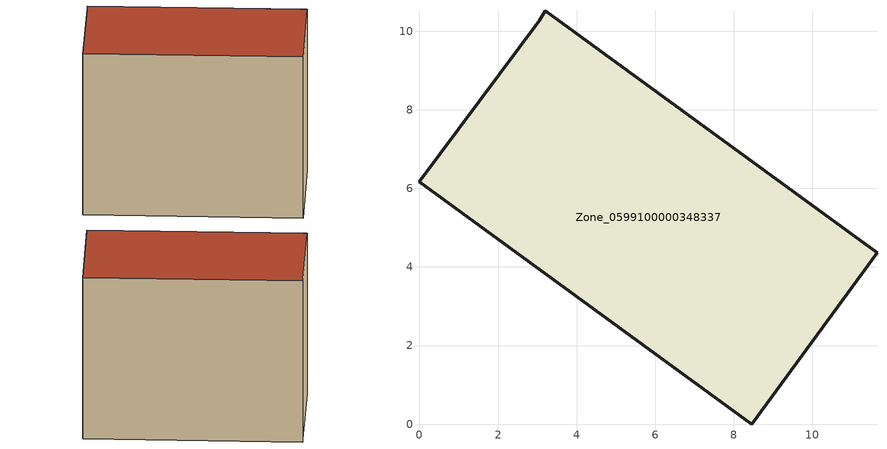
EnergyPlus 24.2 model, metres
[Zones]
Zone_0599100000348337
 floor ground (C_G): 3.2,10.52 11.64,4.36 8.46,0 0,6.17 3.04,10.27 z0.21
 wall outside (C_F): 8.46,0 11.64,4.36 3.2,10.52 3.04,10.27 0,6.17 8.46,0 z0.21:8.63
 roof outside (C_R): 11.64,4.36 3.2,10.52 3.04,10.27 0,6.17 8.46,0 z8.63
[BUILDING]
Pand.0599100000348337: North Axis=0; Terrain=City; Loads Convergence Tolerance Value=0.04; Temperature Convergence Tolerance Value=0.4; Solar Distribution=FullExterior; Maximum Number of Warmup Days=25; Minimum Number of Warmup Days=1
[Site:Location]
Rotterdam.The.Hague.AP_ZH_NLD Design_Conditions: Latitude=51.96; Longitude=4.45; Time Zone=1; Elevation=-4.5
[SITE:GROUNDTEMPERATURE:BUILDINGSURFACE]
18, 18, 18, 18, 18, 18, 18, 18, 18, 18, 18, 18
[MATERIAL] Thermal Absorptance=0.9; Solar Absorptance=0.7; Visible Absorptance=0.7
Name | Roughness | Thickness | Conductivity | Density | Specific Heat
G.TI.1992-2005 | MediumSmooth | 0.15 | 0.06 | 540 | 1210
F.TI.1992-2005 | Rough | 0.3 | 0.12 | 1920 | 840
R.TI.1992-2005 | MediumRough | 0.2 | 0.08 | 1500 | 1000
[CONSTRUCTION]
C_G: G.TI.1992-2005
C_F: F.TI.1992-2005
C_R: R.TI.1992-2005
[ZONE]
Zone_0599100000348337: Type=1; Multiplier=1; Ceiling Height=Autocalculate; Volume=Autocalculate; Floor Area=autocalculate; Part of Total Floor Area=Yes
[ZONEINFILTRATION:DESIGNFLOWRATE]
Infil_Zone_0599100000348337: Zone or ZoneList or Space or SpaceList=Zone_0599100000348337; Schedule=AlwaysOn; Design Flow Rate Calculation Method=Flow/Area; Flow Rate per Floor Area=0.0015; Constant Term Coefficient=1; Temperature Term Coefficient=0; Velocity Term Coefficient=0; Velocity Squared Term Coefficient=0
[HVACTEMPLATE:ZONE:IDEALLOADSAIRSYSTEM]
Zone_0599100000348337: Maximum Heating Supply Air Temperature=50; Minimum Cooling Supply Air Temperature=13; Maximum Heating Supply Air Humidity Ratio=0.0156; Minimum Cooling Supply Air Humidity Ratio=0.0077; Heating Limit=NoLimit; Cooling Limit=NoLimit; Dehumidification Control Type=ConstantSensibleHeatRatio; Cooling Sensible Heat Ratio=0.7; Dehumidification Setpoint=60; Humidification Control Type=None; Humidification Setpoint=30; Outdoor Air Method=None; Outdoor Air Flow Rate per Person=0.00944; Outdoor Air Flow Rate per Zone Floor Area=0; Outdoor Air Flow Rate per Zone=0; Demand Controlled Ventilation Type=None; Outdoor Air Economizer Type=NoEconomizer; Heat Recovery Type=None; Sensible Heat Recovery Effectiveness=0.7; Latent Heat Recovery Effectiveness=0.65
[ZONECONTROL:THERMOSTAT]
ThermostatControl_Zone_0599100000348337: Zone or ZoneList=Zone_0599100000348337; Control Type Schedule=DualSetpointControlType; Control 1=Thermostat_Zone_0599100000348337; Temperature Difference Between Cutout And Setpoint=0
[THERMOSTATSETPOINT:DUALSETPOINT]
Thermostat_Zone_0599100000348337: Heating Setpoint Temperature Schedule=HeatingSetpoint_Zone_0599100000348337; Cooling Setpoint Temperature Schedule=CoolingSetpoint_Zone_0599100000348337
[SCHEDULE:COMPACT]
HeatingSetpoint_Zone_0599100000348337: Through: 12/31, For: AllDays, Until: 24:00, 21
CoolingSetpoint_Zone_0599100000348337: Through: 12/31, For: AllDays, Until: 24:00, 24
DualSetpointControlType: Through: 12/31, For: AllDays, Until: 24:00, 4
AlwaysOn: Through: 12/31, For: AllDays, Until: 24:00, 1
